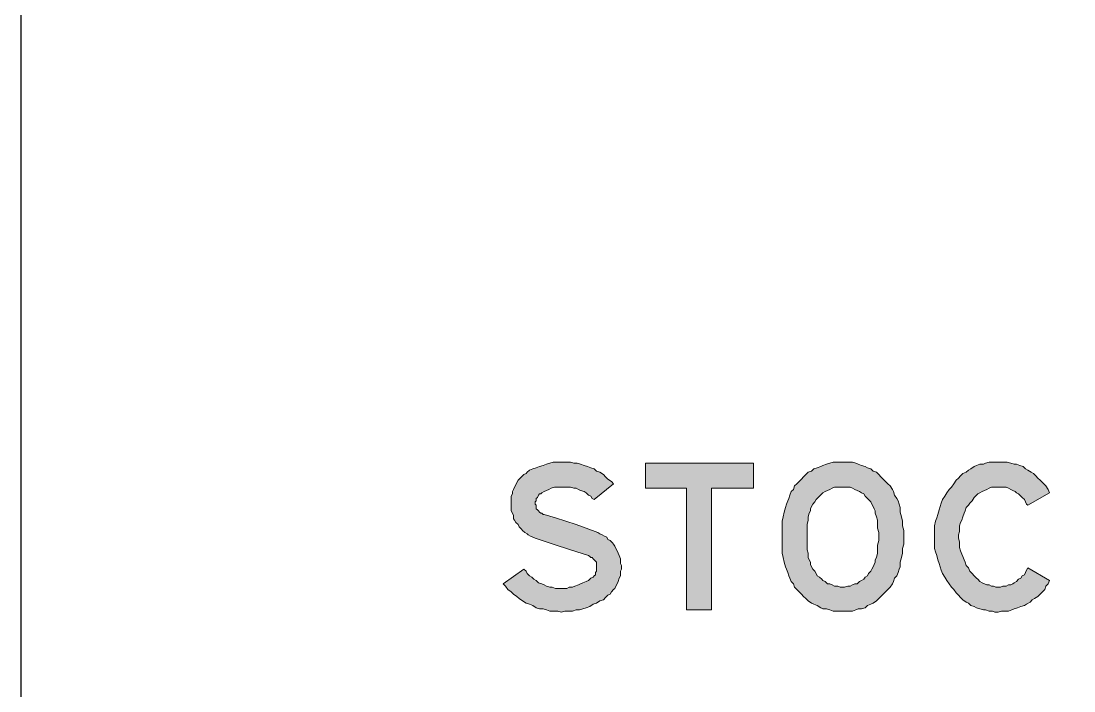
# Model space of a CAD drawing. Extents: x 79 to 946, y -1483 to 269.
# Drawn here: x 168.6 to 225.8, y 196.6 to 233 of the extents above; entities that cross this region are included whole.
import ezdxf

# ---------------------------------------------------------------- set-up
doc = ezdxf.new("R2010")
doc.units = 0
doc.header["$LTSCALE"] = 12
doc.header["$MEASUREMENT"] = 0
doc.layers.get('0').update_dxf_attribs({"linetype": 'CONTINUOUS'})
doc.layers.add('L25', color=1, linetype='CONTINUOUS')
doc.layers.add('L35', color=3, linetype='CONTINUOUS')

msp = doc.modelspace()

# ---------------------------------------------------------------- hatches: boundary and pattern name
at = {"layer": 'L25'}
h = msp.add_hatch(color=256, dxfattribs=at)
h.paths.add_polyline_path([(202.514, 209.014), (208.389, 209.014), (208.389, 207.654), (206.101, 207.654), (206.101, 201.036), (204.74, 201.036), (204.74, 207.654), (202.514, 207.654)])
h.paths.add_polyline_path([(227.007, 209.014), (228.367, 209.014), (228.367, 205.427), (231.274, 209.014), (233.006, 209.014), (230.841, 206.355), (233.501, 201.036), (231.955, 201.036), (229.914, 205.18), (228.367, 203.262), (228.367, 201.036), (227.007, 201.036)])
h.paths.add_polyline_path([(244.325, 209.014), (245.686, 209.014), (245.686, 201.036), (244.325, 201.036)])
h.paths.add_polyline_path([(248.716, 209.014), (250.077, 209.014), (250.077, 202.396), (254.592, 202.396), (254.592, 201.036), (248.716, 201.036)])
h.paths.add_polyline_path([(256.695, 209.014), (262.324, 209.014), (262.324, 207.654), (258.056, 207.654), (258.056, 205.984), (260.406, 205.984), (260.406, 204.623), (258.056, 204.623), (258.056, 202.396), (262.509, 202.396), (262.509, 201.036), (256.695, 201.036)])
h.paths.add_polyline_path([(195.896, 203.262), (194.782, 202.458), (194.906, 202.334), (195.03, 202.149), (195.215, 202.025), (195.339, 201.902), (195.524, 201.778), (195.648, 201.654), (195.834, 201.53), (196.019, 201.407), (196.205, 201.345), (196.39, 201.283), (196.576, 201.159), (196.761, 201.097), (196.947, 201.097), (197.133, 201.036), (197.318, 200.974), (197.504, 200.974), (197.751, 200.974), (197.937, 200.912), (198.122, 200.974), (198.308, 200.974), (198.555, 200.974), (198.741, 201.036), (198.926, 201.036), (199.112, 201.097), (199.297, 201.159), (199.483, 201.221), (199.668, 201.345), (199.854, 201.407), (200.04, 201.53), (200.225, 201.592), (200.349, 201.716), (200.473, 201.84), (200.596, 201.902), (200.658, 202.025), (200.782, 202.149), (200.844, 202.211), (200.906, 202.334), (200.967, 202.458), (201.029, 202.582), (201.091, 202.767), (201.153, 202.891), (201.153, 203.015), (201.153, 203.139), (201.215, 203.262), (201.215, 203.448), (201.153, 203.572), (201.153, 203.695), (201.153, 203.819), (201.091, 204.004), (201.029, 204.128), (200.967, 204.252), (200.906, 204.376), (200.844, 204.499), (200.782, 204.623), (200.72, 204.685), (200.596, 204.809), (200.473, 204.87), (200.411, 204.994), (200.287, 205.056), (200.163, 205.118), (200.04, 205.18), (199.916, 205.241), (199.297, 205.489), (198.741, 205.674), (198.184, 205.86), (197.627, 206.046), (197.009, 206.231), (196.947, 206.231), (196.885, 206.293), (196.823, 206.293), (196.761, 206.355), (196.7, 206.417), (196.638, 206.479), (196.576, 206.54), (196.576, 206.664), (196.576, 206.726), (196.514, 206.788), (196.514, 206.911), (196.576, 206.973), (196.576, 207.035), (196.576, 207.097), (196.638, 207.159), (196.7, 207.283), (196.761, 207.344), (196.823, 207.344), (196.885, 207.406), (197.009, 207.468), (197.133, 207.53), (197.256, 207.592), (197.38, 207.654), (197.566, 207.716), (197.689, 207.716), (197.875, 207.716), (197.999, 207.716), (198.122, 207.716), (198.308, 207.716), (198.431, 207.716), (198.617, 207.654), (198.741, 207.654), (198.864, 207.592), (198.988, 207.53), (199.174, 207.468), (199.297, 207.406), (199.421, 207.283), (199.545, 207.221), (199.607, 207.097), (199.73, 207.035), (200.782, 207.901), (200.658, 208.025), (200.473, 208.148), (200.349, 208.272), (200.225, 208.396), (200.04, 208.52), (199.854, 208.581), (199.73, 208.705), (199.545, 208.767), (199.359, 208.829), (199.174, 208.891), (198.988, 208.953), (198.803, 209.014), (198.617, 209.014), (198.431, 209.076), (198.246, 209.076), (198.06, 209.076), (197.875, 209.076), (197.689, 209.076), (197.504, 209.076), (197.318, 209.014), (197.133, 208.953), (196.947, 208.891), (196.761, 208.829), (196.576, 208.767), (196.39, 208.705), (196.205, 208.643), (196.081, 208.52), (196.019, 208.458), (195.896, 208.396), (195.772, 208.272), (195.71, 208.21), (195.586, 208.087), (195.524, 207.963), (195.463, 207.839), (195.401, 207.716), (195.339, 207.592), (195.277, 207.468), (195.277, 207.344), (195.215, 207.221), (195.215, 207.097), (195.215, 206.973), (195.215, 206.788), (195.215, 206.664), (195.215, 206.54), (195.215, 206.417), (195.277, 206.293), (195.339, 206.169), (195.339, 205.984), (195.401, 205.922), (195.463, 205.798), (195.586, 205.674), (195.648, 205.551), (195.772, 205.427), (195.834, 205.365), (195.957, 205.241), (196.081, 205.18), (196.143, 205.118), (196.267, 205.056), (196.39, 204.994), (196.514, 204.932), (197.504, 204.623), (198.431, 204.314), (199.421, 204.004), (199.483, 203.943), (199.545, 203.881), (199.607, 203.881), (199.668, 203.819), (199.73, 203.757), (199.792, 203.695), (199.854, 203.633), (199.854, 203.51), (199.854, 203.448), (199.854, 203.386), (199.854, 203.262), (199.854, 203.2), (199.854, 203.139), (199.792, 203.077), (199.792, 202.953), (199.73, 202.891), (199.668, 202.829), (199.545, 202.767), (199.421, 202.644), (199.297, 202.582), (199.112, 202.52), (198.988, 202.458), (198.864, 202.396), (198.679, 202.334), (198.555, 202.273), (198.37, 202.273), (198.246, 202.211), (198.06, 202.211), (197.937, 202.211), (197.751, 202.211), (197.627, 202.211), (197.442, 202.273), (197.318, 202.273), (197.133, 202.334), (197.009, 202.396), (196.885, 202.458), (196.7, 202.52), (196.576, 202.644), (196.452, 202.706), (196.329, 202.829), (196.205, 202.891), (196.081, 203.015), (196.019, 203.139)])
h.paths.add_polyline_path([(213.214, 207.716), (213.09, 207.716), (212.966, 207.716), (212.781, 207.716), (212.657, 207.654), (212.534, 207.592), (212.41, 207.53), (212.286, 207.468), (212.162, 207.406), (212.101, 207.344), (211.977, 207.221), (211.853, 207.097), (211.791, 207.035), (211.729, 206.911), (211.606, 206.788), (211.544, 206.664), (211.482, 206.54), (211.482, 206.417), (211.42, 206.293), (211.358, 206.107), (211.358, 205.922), (211.296, 205.674), (211.296, 205.489), (211.296, 205.241), (211.296, 204.994), (211.296, 204.809), (211.296, 204.561), (211.296, 204.314), (211.358, 204.128), (211.358, 203.881), (211.42, 203.757), (211.482, 203.633), (211.482, 203.51), (211.544, 203.386), (211.606, 203.262), (211.729, 203.139), (211.791, 203.015), (211.853, 202.891), (211.977, 202.829), (212.101, 202.706), (212.162, 202.644), (212.286, 202.582), (212.41, 202.458), (212.534, 202.458), (212.657, 202.396), (212.781, 202.334), (212.966, 202.334), (213.09, 202.273), (213.214, 202.273), (213.338, 202.273), (213.523, 202.334), (213.647, 202.334), (213.771, 202.396), (213.894, 202.458), (214.018, 202.458), (214.142, 202.582), (214.265, 202.644), (214.389, 202.706), (214.451, 202.829), (214.575, 202.891), (214.636, 203.015), (214.76, 203.139), (214.822, 203.262), (214.884, 203.386), (214.946, 203.51), (215.008, 203.633), (215.008, 203.757), (215.069, 203.881), (215.131, 204.128), (215.131, 204.314), (215.131, 204.561), (215.193, 204.809), (215.193, 204.994), (215.193, 205.241), (215.131, 205.489), (215.131, 205.674), (215.131, 205.922), (215.069, 206.107), (215.008, 206.293), (215.008, 206.417), (214.946, 206.54), (214.884, 206.664), (214.822, 206.788), (214.76, 206.911), (214.636, 207.035), (214.575, 207.097), (214.451, 207.221), (214.389, 207.344), (214.265, 207.406), (214.142, 207.468), (214.018, 207.53), (213.894, 207.592), (213.771, 207.654), (213.647, 207.716), (213.523, 207.716), (213.338, 207.716)], flags=16)
h.paths.add_polyline_path([(213.214, 209.076), (213.028, 209.076), (212.843, 209.076), (212.719, 209.076), (212.534, 209.014), (212.348, 208.953), (212.162, 208.891), (212.039, 208.829), (211.853, 208.767), (211.668, 208.705), (211.544, 208.581), (211.358, 208.52), (211.235, 208.396), (211.111, 208.272), (210.987, 208.148), (210.864, 208.025), (210.74, 207.901), (210.616, 207.777), (210.554, 207.592), (210.431, 207.468), (210.369, 207.283), (210.307, 207.097), (210.245, 206.973), (210.183, 206.788), (210.121, 206.602), (210.059, 206.355), (209.998, 206.107), (209.936, 205.86), (209.936, 205.613), (209.936, 205.365), (209.936, 205.118), (209.936, 204.87), (209.936, 204.623), (209.936, 204.376), (209.936, 204.128), (209.998, 203.881), (210.059, 203.633), (210.121, 203.386), (210.183, 203.262), (210.245, 203.077), (210.307, 202.891), (210.369, 202.767), (210.431, 202.582), (210.554, 202.458), (210.616, 202.273), (210.74, 202.149), (210.864, 202.025), (210.987, 201.902), (211.111, 201.778), (211.235, 201.654), (211.358, 201.53), (211.544, 201.407), (211.668, 201.345), (211.853, 201.283), (212.039, 201.159), (212.162, 201.097), (212.348, 201.097), (212.534, 201.036), (212.719, 200.974), (212.843, 200.974), (213.028, 200.974), (213.214, 200.974), (213.399, 200.974), (213.585, 200.974), (213.771, 200.974), (213.956, 201.036), (214.08, 201.097), (214.265, 201.097), (214.451, 201.159), (214.575, 201.283), (214.76, 201.345), (214.884, 201.407), (215.069, 201.53), (215.193, 201.654), (215.317, 201.778), (215.441, 201.902), (215.564, 202.025), (215.688, 202.149), (215.812, 202.273), (215.935, 202.458), (215.997, 202.582), (216.059, 202.767), (216.183, 202.891), (216.245, 203.077), (216.306, 203.262), (216.368, 203.386), (216.368, 203.633), (216.43, 203.881), (216.492, 204.128), (216.492, 204.376), (216.554, 204.623), (216.554, 204.87), (216.554, 205.118), (216.554, 205.365), (216.492, 205.613), (216.492, 205.86), (216.43, 206.107), (216.368, 206.355), (216.368, 206.602), (216.306, 206.788), (216.245, 206.973), (216.183, 207.097), (216.059, 207.283), (215.997, 207.468), (215.935, 207.592), (215.812, 207.777), (215.688, 207.901), (215.564, 208.025), (215.441, 208.148), (215.317, 208.272), (215.193, 208.396), (215.069, 208.52), (214.884, 208.581), (214.76, 208.705), (214.575, 208.767), (214.451, 208.829), (214.265, 208.891), (214.08, 208.953), (213.956, 209.014), (213.771, 209.076), (213.585, 209.076), (213.399, 209.076)])
h.paths.add_polyline_path([(221.687, 209.076), (221.502, 209.076), (221.378, 209.076), (221.193, 209.076), (221.007, 209.014), (220.883, 208.953), (220.698, 208.953), (220.512, 208.891), (220.389, 208.829), (220.203, 208.705), (220.079, 208.643), (219.956, 208.52), (219.77, 208.458), (219.646, 208.334), (219.523, 208.21), (219.399, 208.087), (219.275, 207.901), (219.152, 207.716), (219.028, 207.592), (218.904, 207.406), (218.78, 207.221), (218.657, 207.035), (218.595, 206.85), (218.533, 206.664), (218.471, 206.479), (218.409, 206.231), (218.348, 206.046), (218.286, 205.86), (218.224, 205.613), (218.224, 205.427), (218.224, 205.241), (218.224, 204.994), (218.224, 204.809), (218.224, 204.623), (218.224, 204.376), (218.286, 204.19), (218.348, 204.004), (218.409, 203.757), (218.471, 203.572), (218.533, 203.386), (218.595, 203.2), (218.657, 203.015), (218.78, 202.829), (218.904, 202.644), (219.028, 202.458), (219.152, 202.273), (219.275, 202.149), (219.399, 201.963), (219.523, 201.84), (219.646, 201.716), (219.77, 201.592), (219.956, 201.469), (220.079, 201.407), (220.203, 201.283), (220.389, 201.221), (220.512, 201.159), (220.698, 201.097), (220.883, 201.036), (221.007, 201.036), (221.193, 200.974), (221.378, 200.974), (221.502, 200.912), (221.687, 200.912), (221.873, 200.974), (222.059, 200.974), (222.244, 200.974), (222.43, 201.036), (222.553, 201.097), (222.739, 201.159), (222.925, 201.221), (223.11, 201.283), (223.234, 201.345), (223.419, 201.469), (223.543, 201.592), (223.667, 201.654), (223.852, 201.778), (223.976, 201.902), (224.1, 202.025), (224.223, 202.149), (224.285, 202.334), (224.409, 202.458), (224.471, 202.644), (223.296, 203.324), (223.234, 203.2), (223.172, 203.077), (223.11, 202.953), (222.986, 202.891), (222.925, 202.767), (222.801, 202.706), (222.677, 202.582), (222.553, 202.52), (222.492, 202.458), (222.368, 202.396), (222.244, 202.396), (222.12, 202.334), (221.935, 202.334), (221.811, 202.273), (221.687, 202.273), (221.564, 202.273), (221.44, 202.334), (221.316, 202.334), (221.193, 202.396), (221.069, 202.396), (220.945, 202.458), (220.822, 202.52), (220.698, 202.582), (220.574, 202.706), (220.512, 202.767), (220.389, 202.891), (220.265, 203.015), (220.141, 203.139), (220.079, 203.324), (219.956, 203.448), (219.894, 203.633), (219.832, 203.757), (219.77, 203.943), (219.708, 204.066), (219.646, 204.252), (219.585, 204.437), (219.585, 204.561), (219.585, 204.747), (219.523, 204.932), (219.523, 205.118), (219.585, 205.303), (219.585, 205.427), (219.585, 205.613), (219.646, 205.798), (219.708, 205.922), (219.77, 206.107), (219.832, 206.293), (219.894, 206.417), (219.956, 206.602), (220.079, 206.726), (220.141, 206.85), (220.265, 206.973), (220.389, 207.159), (220.512, 207.283), (220.574, 207.344), (220.698, 207.406), (220.822, 207.468), (220.945, 207.53), (221.069, 207.592), (221.193, 207.654), (221.316, 207.716), (221.44, 207.716), (221.564, 207.716), (221.687, 207.716), (221.811, 207.716), (221.997, 207.716), (222.12, 207.716), (222.244, 207.654), (222.368, 207.592), (222.492, 207.53), (222.615, 207.468), (222.677, 207.406), (222.801, 207.344), (222.925, 207.221), (222.986, 207.159), (223.11, 207.035), (223.172, 206.911), (223.234, 206.788), (223.296, 206.726), (224.471, 207.406), (224.409, 207.592), (224.285, 207.777), (224.162, 207.901), (223.976, 208.087), (223.852, 208.21), (223.729, 208.334), (223.605, 208.458), (223.481, 208.52), (223.296, 208.643), (223.172, 208.705), (223.048, 208.829), (222.863, 208.891), (222.677, 208.953), (222.553, 208.953), (222.368, 209.014), (222.182, 209.076), (222.059, 209.076), (221.873, 209.076)])
h.paths.add_polyline_path([(239.562, 205.551), (236.965, 205.551), (236.965, 207.654), (239.562, 207.654), (239.686, 207.654), (239.81, 207.654), (239.872, 207.592), (239.995, 207.592), (240.057, 207.53), (240.181, 207.468), (240.243, 207.406), (240.305, 207.344), (240.367, 207.283), (240.428, 207.221), (240.49, 207.097), (240.552, 207.035), (240.614, 206.911), (240.614, 206.788), (240.614, 206.726), (240.614, 206.602), (240.614, 206.54), (240.614, 206.417), (240.614, 206.293), (240.552, 206.231), (240.49, 206.107), (240.428, 206.046), (240.367, 205.984), (240.305, 205.86), (240.243, 205.798), (240.181, 205.736), (240.057, 205.674), (239.995, 205.674), (239.872, 205.613), (239.81, 205.613), (239.686, 205.551)], flags=16)
h.paths.add_polyline_path([(239.562, 204.19), (236.965, 204.19), (236.965, 201.036), (235.604, 201.036), (235.604, 209.014), (239.562, 209.014), (239.748, 209.014), (239.872, 209.014), (240.057, 208.953), (240.181, 208.953), (240.305, 208.891), (240.49, 208.829), (240.614, 208.767), (240.738, 208.705), (240.861, 208.643), (240.985, 208.581), (241.109, 208.458), (241.232, 208.396), (241.356, 208.272), (241.418, 208.148), (241.542, 208.025), (241.604, 207.901), (241.665, 207.777), (241.789, 207.654), (241.851, 207.53), (241.851, 207.344), (241.913, 207.221), (241.975, 207.035), (241.975, 206.911), (241.975, 206.788), (241.975, 206.602), (241.975, 206.479), (241.975, 206.293), (241.975, 206.169), (241.913, 206.046), (241.851, 205.86), (241.851, 205.736), (241.789, 205.613), (241.665, 205.427), (241.604, 205.303), (241.542, 205.18), (241.418, 205.056), (241.356, 204.994), (241.232, 204.87), (241.109, 204.747), (240.985, 204.685), (240.861, 204.561), (240.738, 204.499), (240.614, 204.437), (240.49, 204.376), (240.305, 204.314), (240.181, 204.314), (240.057, 204.252), (239.872, 204.252), (239.748, 204.19)])

# ---------------------------------------------------------------- linework, layer by layer
at = {"color": 3, "lineweight": 0}
for points in [[(199.73, 207.035), (200.782, 207.901), (200.658, 208.025), (200.473, 208.148), (200.349, 208.272), (200.225, 208.396), (200.04, 208.52), (199.854, 208.581), (199.73, 208.705), (199.545, 208.767), (199.359, 208.829), (199.174, 208.891), (198.988, 208.953), (198.803, 209.014), (198.617, 209.014), (198.431, 209.076), (198.246, 209.076), (198.06, 209.076), (197.875, 209.076), (197.689, 209.076), (197.504, 209.076), (197.318, 209.014), (197.133, 208.953), (196.947, 208.891), (196.761, 208.829), (196.576, 208.767), (196.39, 208.705), (196.205, 208.643), (196.081, 208.52), (196.019, 208.458), (195.896, 208.396), (195.772, 208.272), (195.71, 208.21), (195.586, 208.087), (195.524, 207.963), (195.463, 207.839), (195.401, 207.716), (195.339, 207.592), (195.277, 207.468), (195.277, 207.344), (195.215, 207.221), (195.215, 207.097), (195.215, 206.973), (195.215, 206.788), (195.215, 206.664), (195.215, 206.54), (195.215, 206.417), (195.277, 206.293), (195.339, 206.169), (195.339, 205.984), (195.401, 205.922), (195.463, 205.798), (195.586, 205.674), (195.648, 205.551), (195.772, 205.427), (195.834, 205.365), (195.957, 205.241), (196.081, 205.18), (196.143, 205.118), (196.267, 205.056), (196.39, 204.994), (196.514, 204.932), (197.504, 204.623), (198.431, 204.314), (199.421, 204.004)], [(202.514, 209.014), (208.389, 209.014), (208.389, 207.654), (206.101, 207.654), (206.101, 201.036), (204.74, 201.036), (204.74, 207.654), (202.514, 207.654), (202.514, 209.014), (202.514, 209.014)], [(213.214, 209.076), (213.028, 209.076), (212.843, 209.076), (212.719, 209.076), (212.534, 209.014), (212.348, 208.953), (212.162, 208.891), (212.039, 208.829), (211.853, 208.767), (211.668, 208.705), (211.544, 208.581), (211.358, 208.52), (211.235, 208.396), (211.111, 208.272), (210.987, 208.148), (210.864, 208.025), (210.74, 207.901)], [(215.688, 207.901), (215.564, 208.025), (215.441, 208.148), (215.317, 208.272), (215.193, 208.396), (215.069, 208.52), (214.884, 208.581), (214.76, 208.705), (214.575, 208.767), (214.451, 208.829), (214.265, 208.891), (214.08, 208.953), (213.956, 209.014), (213.771, 209.076), (213.585, 209.076), (213.399, 209.076), (213.214, 209.076)], [(221.687, 209.076), (221.502, 209.076), (221.378, 209.076), (221.193, 209.076), (221.007, 209.014), (220.883, 208.953), (220.698, 208.953), (220.512, 208.891), (220.389, 208.829), (220.203, 208.705), (220.079, 208.643), (219.956, 208.52), (219.77, 208.458), (219.646, 208.334), (219.523, 208.21)], [(223.852, 208.21), (223.729, 208.334), (223.605, 208.458), (223.481, 208.52), (223.296, 208.643), (223.172, 208.705), (223.048, 208.829), (222.863, 208.891), (222.677, 208.953), (222.553, 208.953), (222.368, 209.014), (222.182, 209.076), (222.059, 209.076), (221.873, 209.076), (221.687, 209.076)], [(210.74, 207.901), (210.616, 207.777), (210.554, 207.592), (210.431, 207.468), (210.369, 207.283), (210.307, 207.097), (210.245, 206.973), (210.183, 206.788), (210.121, 206.602)], [(216.368, 206.602), (216.306, 206.788), (216.245, 206.973), (216.183, 207.097), (216.059, 207.283), (215.997, 207.468), (215.935, 207.592), (215.812, 207.777), (215.688, 207.901)], [(219.523, 208.21), (219.399, 208.087), (219.275, 207.901), (219.152, 207.716), (219.028, 207.592), (218.904, 207.406), (218.78, 207.221), (218.657, 207.035), (218.595, 206.85), (218.533, 206.664), (218.471, 206.479), (218.409, 206.231), (218.348, 206.046), (218.286, 205.86), (218.224, 205.613), (218.224, 205.427), (218.224, 205.241), (218.224, 204.994), (218.224, 204.809), (218.224, 204.623), (218.224, 204.376), (218.286, 204.19), (218.348, 204.004), (218.409, 203.757), (218.471, 203.572), (218.533, 203.386), (218.595, 203.2), (218.657, 203.015), (218.78, 202.829), (218.904, 202.644), (219.028, 202.458), (219.152, 202.273), (219.275, 202.149), (219.399, 201.963), (219.523, 201.84)], [(224.471, 207.406), (224.409, 207.592), (224.285, 207.777), (224.162, 207.901), (223.976, 208.087), (223.852, 208.21)], [(196.885, 207.406), (196.823, 207.344), (196.761, 207.344), (196.7, 207.283), (196.638, 207.159), (196.576, 207.097), (196.576, 207.035), (196.576, 206.973), (196.514, 206.911), (196.514, 206.788), (196.576, 206.726), (196.576, 206.664), (196.576, 206.54), (196.638, 206.479), (196.7, 206.417), (196.761, 206.355), (196.823, 206.293), (196.885, 206.293), (196.947, 206.231), (197.009, 206.231)], [(199.73, 207.035), (199.607, 207.097), (199.545, 207.221), (199.421, 207.283), (199.297, 207.406), (199.174, 207.468), (198.988, 207.53), (198.864, 207.592), (198.741, 207.654), (198.617, 207.654), (198.431, 207.716), (198.308, 207.716), (198.122, 207.716), (197.999, 207.716), (197.875, 207.716), (197.689, 207.716), (197.566, 207.716), (197.38, 207.654), (197.256, 207.592), (197.133, 207.53), (197.009, 207.468), (196.885, 207.406)], [(213.214, 207.716), (213.09, 207.716), (212.966, 207.716), (212.781, 207.716), (212.657, 207.654), (212.534, 207.592), (212.41, 207.53), (212.286, 207.468), (212.162, 207.406), (212.101, 207.344), (211.977, 207.221), (211.853, 207.097), (211.791, 207.035)], [(214.636, 207.035), (214.575, 207.097), (214.451, 207.221), (214.389, 207.344), (214.265, 207.406), (214.142, 207.468), (214.018, 207.53), (213.894, 207.592), (213.771, 207.654), (213.647, 207.716), (213.523, 207.716), (213.338, 207.716), (213.214, 207.716)], [(224.471, 207.406), (223.296, 206.726), (223.234, 206.788), (223.172, 206.911), (223.11, 207.035), (222.986, 207.159), (222.925, 207.221), (222.801, 207.344), (222.677, 207.406), (222.615, 207.468), (222.492, 207.53), (222.368, 207.592), (222.244, 207.654), (222.12, 207.716), (221.997, 207.716), (221.811, 207.716), (221.687, 207.716), (221.564, 207.716), (221.44, 207.716), (221.316, 207.716), (221.193, 207.654), (221.069, 207.592), (220.945, 207.53), (220.822, 207.468), (220.698, 207.406), (220.574, 207.344), (220.512, 207.283), (220.389, 207.159), (220.265, 206.973), (220.141, 206.85), (220.079, 206.726), (219.956, 206.602), (219.894, 206.417), (219.832, 206.293), (219.77, 206.107), (219.708, 205.922), (219.646, 205.798), (219.585, 205.613), (219.585, 205.427), (219.585, 205.303), (219.523, 205.118), (219.523, 204.932), (219.585, 204.747), (219.585, 204.561), (219.585, 204.437), (219.646, 204.252), (219.708, 204.066), (219.77, 203.943), (219.832, 203.757), (219.894, 203.633), (219.956, 203.448), (220.079, 203.324), (220.141, 203.139), (220.265, 203.015), (220.389, 202.891), (220.512, 202.767), (220.574, 202.706), (220.698, 202.582), (220.822, 202.52), (220.945, 202.458), (221.069, 202.396), (221.193, 202.396), (221.316, 202.334), (221.44, 202.334), (221.564, 202.273), (221.687, 202.273), (221.811, 202.273), (221.935, 202.334), (222.12, 202.334), (222.244, 202.396), (222.368, 202.396), (222.492, 202.458), (222.553, 202.52), (222.677, 202.582), (222.801, 202.706), (222.925, 202.767), (222.986, 202.891), (223.11, 202.953), (223.172, 203.077), (223.234, 203.2), (223.296, 203.324), (224.471, 202.644)], [(211.791, 207.035), (211.729, 206.911), (211.606, 206.788), (211.544, 206.664), (211.482, 206.54), (211.482, 206.417), (211.42, 206.293), (211.358, 206.107)], [(215.069, 206.107), (215.008, 206.293), (215.008, 206.417), (214.946, 206.54), (214.884, 206.664), (214.822, 206.788), (214.76, 206.911), (214.636, 207.035)], [(194.782, 202.458), (194.906, 202.334), (195.03, 202.149), (195.215, 202.025), (195.339, 201.902), (195.524, 201.778), (195.648, 201.654), (195.834, 201.53), (196.019, 201.407), (196.205, 201.345), (196.39, 201.283), (196.576, 201.159), (196.761, 201.097), (196.947, 201.097), (197.133, 201.036), (197.318, 200.974), (197.504, 200.974), (197.751, 200.974), (197.937, 200.912), (198.122, 200.974), (198.308, 200.974), (198.555, 200.974), (198.741, 201.036), (198.926, 201.036), (199.112, 201.097), (199.297, 201.159), (199.483, 201.221), (199.668, 201.345), (199.854, 201.407), (200.04, 201.53), (200.225, 201.592), (200.349, 201.716), (200.473, 201.84), (200.596, 201.902), (200.658, 202.025), (200.782, 202.149), (200.844, 202.211), (200.906, 202.334), (200.967, 202.458), (201.029, 202.582), (201.091, 202.767), (201.153, 202.891), (201.153, 203.015), (201.153, 203.139), (201.215, 203.262), (201.215, 203.448), (201.153, 203.572), (201.153, 203.695), (201.153, 203.819), (201.091, 204.004), (201.029, 204.128), (200.967, 204.252), (200.906, 204.376), (200.844, 204.499), (200.782, 204.623), (200.72, 204.685), (200.596, 204.809), (200.473, 204.87), (200.411, 204.994), (200.287, 205.056), (200.163, 205.118), (200.04, 205.18), (199.916, 205.241), (199.297, 205.489), (198.741, 205.674), (198.184, 205.86), (197.627, 206.046), (197.009, 206.231)], [(210.121, 206.602), (210.059, 206.355), (209.998, 206.107), (209.936, 205.86), (209.936, 205.613), (209.936, 205.365), (209.936, 205.118), (209.936, 204.87), (209.936, 204.623), (209.936, 204.376), (209.936, 204.128), (209.998, 203.881), (210.059, 203.633), (210.121, 203.386)], [(211.358, 206.107), (211.358, 205.922), (211.296, 205.674), (211.296, 205.489), (211.296, 205.241), (211.296, 204.994), (211.296, 204.809), (211.296, 204.561), (211.296, 204.314), (211.358, 204.128), (211.358, 203.881)], [(215.069, 203.881), (215.131, 204.128), (215.131, 204.314), (215.131, 204.561), (215.193, 204.809), (215.193, 204.994), (215.193, 205.241), (215.131, 205.489), (215.131, 205.674), (215.131, 205.922), (215.069, 206.107)], [(216.368, 203.386), (216.368, 203.633), (216.43, 203.881), (216.492, 204.128), (216.492, 204.376), (216.554, 204.623), (216.554, 204.87), (216.554, 205.118), (216.554, 205.365), (216.492, 205.613), (216.492, 205.86), (216.43, 206.107), (216.368, 206.355), (216.368, 206.602)], [(199.668, 202.829), (199.73, 202.891), (199.792, 202.953), (199.792, 203.077), (199.854, 203.139), (199.854, 203.2), (199.854, 203.262), (199.854, 203.386), (199.854, 203.448), (199.854, 203.51), (199.854, 203.633), (199.792, 203.695), (199.73, 203.757), (199.668, 203.819), (199.607, 203.881), (199.545, 203.881), (199.483, 203.943), (199.421, 204.004)], [(211.358, 203.881), (211.42, 203.757), (211.482, 203.633), (211.482, 203.51), (211.544, 203.386), (211.606, 203.262), (211.729, 203.139), (211.791, 203.015)], [(214.636, 203.015), (214.76, 203.139), (214.822, 203.262), (214.884, 203.386), (214.946, 203.51), (215.008, 203.633), (215.008, 203.757), (215.069, 203.881)], [(195.896, 203.262), (194.782, 202.458)], [(195.896, 203.262), (196.019, 203.139), (196.081, 203.015), (196.205, 202.891), (196.329, 202.829), (196.452, 202.706), (196.576, 202.644), (196.7, 202.52), (196.885, 202.458), (197.009, 202.396), (197.133, 202.334), (197.318, 202.273), (197.442, 202.273), (197.627, 202.211), (197.751, 202.211), (197.937, 202.211), (198.06, 202.211), (198.246, 202.211), (198.37, 202.273), (198.555, 202.273), (198.679, 202.334), (198.864, 202.396), (198.988, 202.458), (199.112, 202.52), (199.297, 202.582), (199.421, 202.644), (199.545, 202.767), (199.668, 202.829)], [(210.121, 203.386), (210.183, 203.262), (210.245, 203.077), (210.307, 202.891), (210.369, 202.767), (210.431, 202.582), (210.554, 202.458), (210.616, 202.273), (210.74, 202.149)], [(215.688, 202.149), (215.812, 202.273), (215.935, 202.458), (215.997, 202.582), (216.059, 202.767), (216.183, 202.891), (216.245, 203.077), (216.306, 203.262), (216.368, 203.386)], [(211.791, 203.015), (211.853, 202.891), (211.977, 202.829), (212.101, 202.706), (212.162, 202.644), (212.286, 202.582), (212.41, 202.458), (212.534, 202.458), (212.657, 202.396), (212.781, 202.334), (212.966, 202.334), (213.09, 202.273), (213.214, 202.273)], [(213.214, 202.273), (213.338, 202.273), (213.523, 202.334), (213.647, 202.334), (213.771, 202.396), (213.894, 202.458), (214.018, 202.458), (214.142, 202.582), (214.265, 202.644), (214.389, 202.706), (214.451, 202.829), (214.575, 202.891), (214.636, 203.015)], [(221.687, 200.912), (221.873, 200.974), (222.059, 200.974), (222.244, 200.974), (222.43, 201.036), (222.553, 201.097), (222.739, 201.159), (222.925, 201.221), (223.11, 201.283), (223.234, 201.345), (223.419, 201.469), (223.543, 201.592), (223.667, 201.654), (223.852, 201.778), (223.976, 201.902), (224.1, 202.025), (224.223, 202.149), (224.285, 202.334), (224.409, 202.458), (224.471, 202.644)], [(210.74, 202.149), (210.864, 202.025), (210.987, 201.902), (211.111, 201.778), (211.235, 201.654), (211.358, 201.53), (211.544, 201.407), (211.668, 201.345), (211.853, 201.283), (212.039, 201.159), (212.162, 201.097), (212.348, 201.097), (212.534, 201.036), (212.719, 200.974), (212.843, 200.974), (213.028, 200.974), (213.214, 200.974), (213.399, 200.974), (213.585, 200.974), (213.771, 200.974), (213.956, 201.036), (214.08, 201.097), (214.265, 201.097), (214.451, 201.159), (214.575, 201.283), (214.76, 201.345), (214.884, 201.407), (215.069, 201.53), (215.193, 201.654), (215.317, 201.778), (215.441, 201.902), (215.564, 202.025), (215.688, 202.149)], [(219.523, 201.84), (219.646, 201.716), (219.77, 201.592), (219.956, 201.469), (220.079, 201.407), (220.203, 201.283), (220.389, 201.221), (220.512, 201.159), (220.698, 201.097), (220.883, 201.036), (221.007, 201.036), (221.193, 200.974), (221.378, 200.974), (221.502, 200.912), (221.687, 200.912)]]:
    msp.add_lwpolyline(points, dxfattribs=at)
at = {"layer": 'L35'}
msp.add_line((168.569, 159.451), (168.569, 259.451), dxfattribs=at)

doc.saveas('drawing.dxf')
